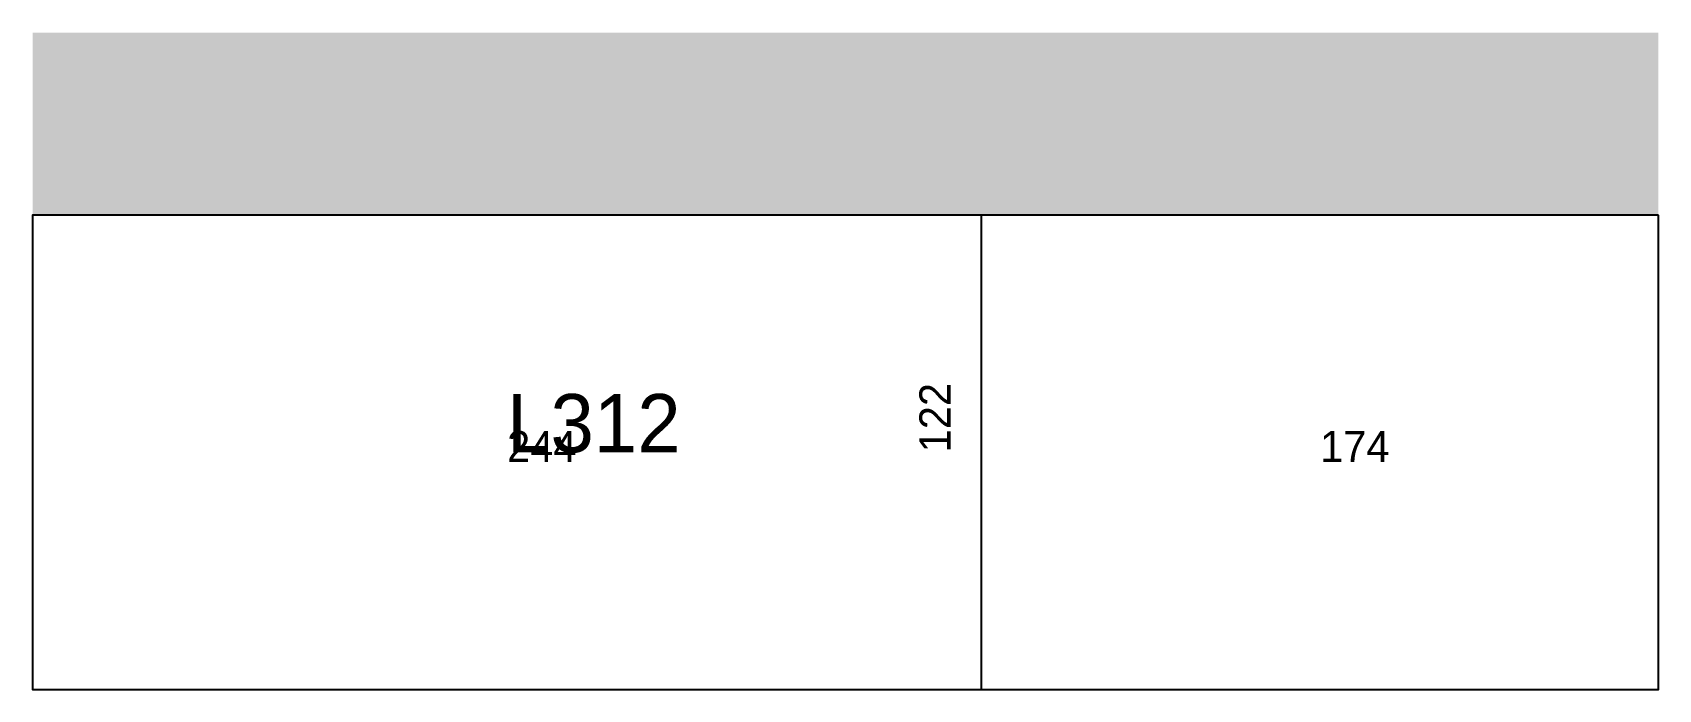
# Model space of a CAD drawing. Extents: x 4041 to 4459, y 2281 to 2450.
import ezdxf

# ---------------------------------------------------------------- set-up
doc = ezdxf.new("R2010")
doc.units = 0
for name, color, linetype in [('3', 3, 'Continuous'), ('4', 4, 'Continuous'), ('Hachura', 251, 'Continuous'), ('Painéis', 200, 'Continuous')]:
    doc.layers.add(name, color=color, linetype=linetype)

msp = doc.modelspace()

# ---------------------------------------------------------------- hatches: boundary and pattern name
at = {"layer": 'Hachura'}
h = msp.add_hatch(color=7, dxfattribs=at)
h.dxf.hatch_style = 1
h.paths.add_polyline_path([(4041.07, 2402.94), (4459.07, 2402.94), (4459.07, 2449.94), (4041.07, 2449.94)])

# ---------------------------------------------------------------- linework, layer by layer
at = {"layer": '3'}
for p, q in [((4459.07, 2402.94), (4041.07, 2402.94)), ((4041.07, 2402.94), (4041.07, 2280.94)), ((4285.07, 2280.94), (4285.07, 2402.94)), ((4459.07, 2280.94), (4459.07, 2402.94)), ((4041.07, 2280.94), (4459.07, 2280.94))]:
    msp.add_line(p, q, dxfattribs=at)
at = {"layer": '3', "lineweight": 25}
msp.add_lwpolyline([(4459.07, 2402.94), (4041.07, 2402.94), (4041.07, 2280.94), (4459.07, 2280.94)], close=True, dxfattribs=at)
at = {"layer": 'Painéis', "lineweight": 18}
msp.add_line((4285.07, 2280.94), (4285.07, 2402.94), dxfattribs=at)

# ---------------------------------------------------------------- texts
at = {"layer": '4'}
msp.add_text('L312', height=15, dxfattribs=at).set_placement((4163.07, 2341.94))
at = {"layer": 'Painéis'}
msp.add_text('122', height=8, rotation=90, dxfattribs=at).set_placement((4277.07, 2341.94))
for s, p in [('244', (4163.07, 2339.44)), ('174', (4372.07, 2339.44))]:
    msp.add_text(s, height=8, dxfattribs=at).set_placement(p)

doc.saveas('drawing.dxf')
